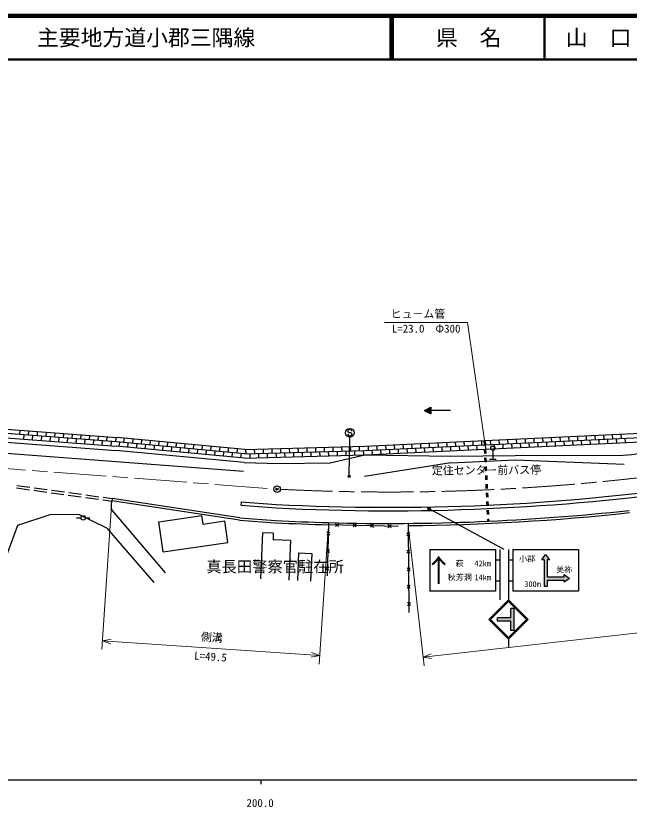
# Model space of a CAD drawing. Units: millimetres, scale not verified. Extents: x 40000 to 680000, y 20000 to 380000.
# Drawn here: x 211892 to 352381, y 198715 to 380000 of the extents above; entities that cross this region are included whole.
import ezdxf
from ezdxf.enums import TextEntityAlignment as Align

# ---------------------------------------------------------------- set-up
doc = ezdxf.new("R2010")
doc.units = ezdxf.units.MM
doc.header["$LTSCALE"] = 1000
doc.header["$PDMODE"] = 32
doc.header["$PDSIZE"] = 500
doc.linetypes.add('CHAIN', pattern=[18.5, 12, -1.5, 3.5, -1.5])
for name, color, linetype, lineweight in [('M-BGD', 7, 'Continuous', 25), ('M-BMK', 2, 'CHAIN', 13), ('M-BMK-SRVR', 3, 'Continuous', 25), ('M-STR-HTXT', 7, 'Continuous', 13), ('M-STR-STRC', 7, 'Continuous', 25), ('M-TTL', 2, 'Continuous', 140), ('M-TTL-BAND', 7, 'Continuous', 25), ('M-TTL-LINE', 7, 'Continuous', 50)]:
    doc.layers.add(name, color=color, linetype=linetype, lineweight=lineweight)
doc.layers.add('M-TTL-TXT', color=7, linetype='Continuous')
doc.styles.add('@ＭＳ ゴシック', font='')
doc.styles.add('ＭＳ ゴシック', font='')
doc.styles.get('@ＭＳ ゴシック').set_extended_font_data('@MS Gothic')
doc.styles.get('ＭＳ ゴシック').set_extended_font_data('MS Gothic')

msp = doc.modelspace()

# ---------------------------------------------------------------- hatches: boundary and pattern name
at = {"layer": 'M-STR-STRC'}
for points in [[(332876, 255355), (332376, 255355), (333251, 256605), (334126, 255355), (333626, 255355), (333626, 251480), (337501, 251480), (337501, 251980), (338751, 251105), (337501, 250230), (337501, 250730), (333626, 250730), (333626, 249355), (332876, 249355)], [(322252, 242095), (325251, 242095), (325251, 244220), (326001, 244220), (326001, 239220), (325251, 239220), (325251, 241345), (322251, 241345)]]:
    msp.add_hatch(color=256, dxfattribs=at).paths.add_polyline_path(points)

# ---------------------------------------------------------------- linework, layer by layer
at = {"layer": 'M-BGD'}
for p, q in [((305464, 289566), (306963, 290319)), ((306563, 290118), (306963, 290119)), ((306763, 290219), (306963, 290219)), ((306963, 290319), (306966, 288819)), ((306966, 288819), (305464, 289566)), ((305564, 289616), (306964, 289619)), ((305564, 289516), (306964, 289519)), ((305764, 289717), (306964, 289719)), ((305765, 289417), (306965, 289419)), ((305964, 289817), (306964, 289819)), ((305965, 289317), (306965, 289319)), ((306164, 289917), (306964, 289919)), ((306165, 289217), (306965, 289219)), ((306363, 290018), (306963, 290019)), ((306365, 289118), (306965, 289119)), ((306565, 289018), (306965, 289019)), ((306766, 288919), (306966, 288919)), ((311464, 289578), (306964, 289569)), ((102673, 287933), (264008, 275668)), ((187659, 286988), (235034, 283386)), ((187507, 284993), (234866, 281393)), ((234950, 282390), (187583, 285990)), ((212829, 285074), (212753, 284077)), ((214823, 284923), (214747, 283925)), ((216817, 284771), (216741, 283774)), ((218811, 284619), (218736, 283622)), ((291829, 281443), (362636, 284730)), ((187431, 283996), (234782, 280397)), ((213750, 284001), (213674, 283004)), ((215744, 283850), (215668, 282853)), ((217739, 283698), (217663, 282701)), ((219733, 283546), (219657, 282549)), ((220806, 284468), (220730, 283471)), ((221727, 283395), (221651, 282398)), ((222800, 284316), (222724, 283319)), ((223721, 283243), (223645, 282246)), ((224794, 284165), (224718, 283167)), ((225715, 283092), (225640, 282094)), ((226788, 284013), (226713, 283016)), ((227710, 282940), (227634, 281943)), ((228783, 283861), (228707, 282864)), ((230777, 283710), (230701, 282713)), ((232771, 283558), (232695, 282561)), ((234765, 283406), (234690, 282409)), ((264317, 280660), (235035, 283386)), ((236665, 282230), (236758, 283226)), ((238656, 282045), (238749, 283040)), ((240647, 281859), (240740, 282855)), ((291867, 280443), (362732, 283734)), ((322532, 282868), (322579, 281869)), ((324530, 282961), (324577, 281962)), ((326528, 283054), (326575, 282055)), ((328526, 283147), (328572, 282148)), ((330524, 283239), (330570, 282240)), ((332522, 283332), (332568, 282333)), ((334520, 283425), (334566, 282426)), ((336517, 283518), (336564, 282519)), ((338515, 283610), (338562, 282611)), ((340513, 283703), (340559, 282704)), ((342511, 283796), (342557, 282797)), ((343528, 281841), (343482, 282840)), ((344509, 283889), (344555, 282890)), ((345526, 281934), (345480, 282933)), ((346507, 283981), (346553, 282982)), ((347524, 282026), (347478, 283025)), ((348504, 284074), (348551, 283075)), ((349522, 282119), (349475, 283118)), ((350502, 284167), (350549, 283168)), ((351520, 282212), (351473, 283211)), ((229704, 282788), (229628, 281791)), ((231698, 282637), (231622, 281640)), ((233692, 282485), (233617, 281488)), ((264252, 278658), (234866, 281393)), ((264284, 279659), (234951, 282390)), ((235593, 281325), (235686, 282321)), ((237568, 281142), (237661, 282137)), ((239559, 280956), (239652, 281952)), ((241550, 280771), (241643, 281767)), ((242639, 281674), (242731, 282670)), ((243542, 280585), (243634, 281581)), ((244630, 281488), (244723, 282484)), ((245533, 280400), (245626, 281396)), ((246621, 281303), (246714, 282299)), ((247524, 280215), (247617, 281210)), ((248613, 281118), (248706, 282113)), ((249516, 280029), (249609, 281025)), ((250604, 280932), (250697, 281928)), ((252596, 280747), (252688, 281743)), ((254587, 280562), (254680, 281557)), ((256578, 280376), (256671, 281372)), ((258570, 280191), (258662, 281186)), ((260561, 280005), (260654, 281001)), ((264317, 280660), (291829, 281443)), ((276515, 281007), (276544, 280008)), ((278514, 281064), (278543, 280064)), ((280514, 281121), (280542, 280121)), ((282513, 281178), (282541, 280178)), ((284512, 281235), (284540, 280235)), ((286511, 281291), (286540, 280292)), ((288510, 281348), (288539, 280349)), ((290509, 281405), (290538, 280405)), ((291834, 279441), (362827, 282737)), ((292565, 281477), (292611, 280478)), ((294563, 281570), (294609, 280571)), ((296560, 281662), (296607, 280663)), ((298558, 281755), (298605, 280756)), ((300556, 281848), (300602, 280849)), ((302554, 281941), (302600, 280942)), ((304552, 282033), (304598, 281034)), ((305569, 280078), (305523, 281077)), ((306550, 282126), (306596, 281127)), ((307567, 280171), (307521, 281170)), ((308547, 282219), (308594, 281220)), ((309565, 280264), (309518, 281263)), ((310545, 282312), (310592, 281313)), ((311563, 280357), (311516, 281356)), ((312543, 282404), (312590, 281405)), ((313560, 280449), (313514, 281448)), ((314541, 282497), (314587, 281498)), ((315558, 280542), (315512, 281541)), ((316539, 282590), (316585, 281591)), ((317556, 280635), (317510, 281634)), ((318537, 282683), (318583, 281684)), ((319096, 282709), (319140, 281710)), ((319396, 282723), (319440, 281724)), ((319554, 280728), (319508, 281727)), ((320535, 282775), (320581, 281777)), ((321552, 280821), (321505, 281819)), ((323550, 280913), (323503, 281912)), ((325548, 281006), (325501, 282005)), ((327545, 281099), (327499, 282098)), ((329543, 281192), (329497, 282191)), ((331541, 281284), (331495, 282283)), ((333539, 281377), (333493, 282376)), ((335537, 281470), (335490, 282469)), ((337535, 281563), (337488, 282562)), ((339532, 281655), (339486, 282654)), ((341530, 281748), (341484, 282747)), ((264159, 277662), (234782, 280397)), ((251507, 279844), (251600, 280840)), ((253499, 279659), (253591, 280654)), ((255490, 279473), (255583, 280469)), ((257481, 279288), (257574, 280283)), ((259473, 279102), (259565, 280098)), ((261464, 278917), (261557, 279913)), ((262553, 279820), (262645, 280816)), ((263456, 278732), (263548, 279727)), ((264252, 278658), (291806, 279441)), ((264284, 279659), (291867, 280443)), ((264520, 280666), (264549, 279666)), ((265577, 278695), (265548, 279695)), ((266519, 280723), (266548, 279723)), ((267576, 278752), (267547, 279752)), ((268518, 280780), (268547, 279780)), ((269575, 278809), (269546, 279809)), ((270518, 280837), (270546, 279837)), ((271574, 278866), (271546, 279865)), ((272517, 280893), (272545, 279894)), ((273573, 278923), (273545, 279922)), ((274516, 280950), (274544, 279951)), ((275572, 278979), (275544, 279979)), ((277572, 279036), (277543, 280036)), ((279571, 279093), (279542, 280093)), ((281570, 279150), (281542, 280150)), ((283569, 279207), (283541, 280206)), ((283889, 277595), (291806, 279441)), ((285568, 279264), (285540, 280263)), ((287568, 279321), (287539, 280320)), ((289567, 279377), (289538, 280377)), ((291566, 279434), (291538, 280434)), ((291806, 279441), (311478, 279109)), ((293582, 279522), (293536, 280521)), ((295580, 279615), (295533, 280614)), ((297578, 279707), (297531, 280706)), ((299576, 279800), (299529, 280799)), ((301573, 279893), (301527, 280892)), ((303571, 279986), (303525, 280985)), ((311478, 279109), (326253, 279252)), ((319185, 280711), (319229, 279712)), ((319484, 280724), (319529, 279725)), ((321167, 280450), (321167, 278450)), ((326253, 279252), (351006, 279317)), ((264159, 277662), (272023, 277463)), ((272023, 277463), (283889, 277595)), ((311521, 277609), (291749, 274441)), ((311521, 277609), (326311, 278253)), ((319274, 278713), (319318, 277714)), ((319573, 278726), (319618, 277727)), ((320417, 278450), (321917, 278450)), ((326311, 278253), (351222, 277329)), ((319363, 276715), (319407, 275716)), ((319662, 276728), (319707, 275729)), ((319451, 274717), (319496, 273717)), ((319751, 274730), (319796, 273731)), ((212109, 272440), (215081, 272030)), ((319540, 272718), (319585, 271719)), ((319840, 272732), (319884, 271733)), ((212027, 271845), (214999, 271436)), ((215989, 271299), (218961, 270889)), ((216071, 271893), (219043, 271484)), ((219952, 270753), (222924, 270343)), ((220034, 271347), (223006, 270938)), ((223914, 270207), (226886, 269797)), ((223996, 270801), (226968, 270391)), ((227959, 270255), (230931, 269845)), ((319629, 270720), (319674, 269721)), ((319929, 270734), (319973, 269735)), ((227877, 269660), (230849, 269251)), ((231839, 269114), (233903, 268830)), ((231921, 269709), (233985, 269424)), ((233985, 269424), (233903, 268830)), ((263159, 264500), (233910, 268930)), ((263215, 264997), (233985, 269424)), ((263477, 268688), (263417, 267890)), ((263477, 268688), (271539, 268076)), ((319718, 268722), (319762, 267723)), ((320018, 268736), (320062, 267737)), ((233894, 266738), (246125, 252421)), ((263417, 267890), (271488, 267277)), ((319807, 266724), (319851, 265725)), ((320107, 266738), (320151, 265739)), ((219712, 265656), (212238, 263213)), ((226349, 265769), (219712, 265656)), ((225823, 264992), (226823, 264992)), ((232771, 262664), (226349, 265769)), ((227823, 264992), (228823, 264992)), ((244617, 264111), (254512, 265557)), ((254802, 263578), (254512, 265557)), ((263215, 264997), (271355, 264380)), ((319896, 264726), (319919, 264207)), ((320195, 264740), (320219, 264220)), ((212238, 263213), (208611, 253211)), ((245630, 257185), (244617, 264111)), ((254802, 263578), (259749, 264301)), ((260472, 259354), (259749, 264301)), ((263159, 264500), (271323, 263881)), ((283498, 263400), (283234, 251715)), ((283512, 263900), (283498, 263400)), ((299486, 263039), (283498, 263400)), ((285848, 263697), (285132, 263013)), ((285148, 263713), (285832, 262998)), ((289847, 263607), (289131, 262923)), ((289147, 263623), (289831, 262907)), ((293846, 263516), (293130, 262833)), ((293146, 263532), (293830, 262817)), ((297845, 263426), (297129, 262742)), ((297145, 263442), (297829, 262726)), ((301769, 263727), (301774, 263227)), ((301773, 263227), (301943, 243323)), ((232771, 262664), (243464, 250148)), ((268368, 261570), (267899, 250989)), ((270865, 261459), (268368, 261570)), ((270865, 261459), (270799, 259961)), ((283095, 261059), (283811, 261743)), ((283111, 261759), (283795, 261043)), ((301437, 261574), (302143, 260880)), ((301443, 260874), (302137, 261580)), ((245630, 257185), (260472, 259354)), ((274795, 259783), (270799, 259961)), ((274795, 259783), (274392, 250701)), ((283005, 257060), (283720, 257744)), ((283020, 257760), (283704, 257044)), ((301471, 257574), (302177, 256880)), ((301477, 256874), (302171, 257580)), ((276671, 256945), (276390, 250612)), ((276671, 256945), (279668, 256812)), ((279668, 256812), (279387, 250479)), ((282914, 253061), (283630, 253745)), ((282930, 253761), (283614, 253045)), ((301505, 253574), (302211, 252880)), ((301511, 252875), (302205, 253580)), ((301539, 249575), (302245, 248881)), ((301545, 248875), (302239, 249581)), ((301574, 245575), (302279, 244881)), ((301579, 244875), (302273, 245581))]:
    msp.add_line(p, q, dxfattribs=at)
for centre in [(321167, 280950), (227323, 264992)]:
    msp.add_circle(centre, 500, dxfattribs=at)
for centre, radius, start, end in [((297451, 770909), 494500, 276.21738, 278.04796), ((297451, 770909), 503500, 267.05007, 278.05268), ((297451, 770909), 504300, 267.04897, 278.05198), ((236621, 267772), 2916, 158.73277, 200.77562), ((297450, 770909), 507200, 268.42525, 276.21743), ((297451, 770909), 507700, 270.48782, 276.21738), ((297451, 770909), 507700, 267.05007, 268.4252), ((297450, 770909), 507200, 267.0508, 268.42525)]:
    msp.add_arc(centre, radius, start, end, dxfattribs=at)
at = {"layer": 'M-BMK'}
msp.add_line((73043, 286675), (270972, 271628), dxfattribs=at)
msp.add_arc((297451, 770909), 500000, 267.13601, 278.05087, dxfattribs=at)
at = {"layer": 'M-BMK-SRVR'}
msp.add_circle((271719, 271571), 750, dxfattribs=at)
msp.add_point((271719, 271571), dxfattribs=at)
at = {"layer": 'M-STR-HTXT'}
for p, q in [((296374, 309754), (315374, 309754)), ((315374, 309754), (319251, 282716)), ((233836, 267832), (231619, 234812)), ((283431, 262403), (281354, 231472)), ((301923, 261899), (305386, 231093)), ((445702, 248879), (305162, 233080)), ((233715, 237195), (231753, 236808)), ((231753, 236808), (281488, 233468)), ((231753, 236808), (233646, 236162)), ((281488, 233468), (279595, 234114)), ((279526, 233081), (281488, 233468)), ((307024, 233810), (305162, 233080)), ((305162, 233080), (307140, 232782))]:
    msp.add_line(p, q, dxfattribs=at)
at = {"layer": 'M-STR-STRC'}
for p, q in [((288023, 284633), (287923, 284751)), ((288267, 284494), (288023, 284633)), ((288235, 274644), (288399, 283493)), ((288568, 284491), (288267, 284494)), ((288813, 284380), (288568, 284491)), ((288919, 284243), (288813, 284380)), ((323751, 257720), (306549, 267091)), ((306751, 257720), (321751, 257720)), ((306751, 257720), (306751, 248220)), ((321751, 257720), (321751, 248220)), ((322751, 257720), (322751, 246220)), ((324751, 257720), (324751, 246220)), ((325751, 257720), (340751, 257720)), ((325751, 257720), (325751, 248220)), ((340751, 257720), (340751, 248220)), ((332376, 255355), (333251, 256605)), ((333251, 256605), (334126, 255355)), ((321751, 255345), (322751, 255345)), ((324751, 255345), (325751, 255345)), ((332876, 255355), (332376, 255355)), ((332876, 255355), (332876, 249355)), ((333626, 255355), (333626, 251480)), ((334126, 255355), (333626, 255355)), ((321751, 250595), (322751, 250595)), ((324751, 250595), (325751, 250595)), ((333626, 251480), (337501, 251480)), ((333626, 250730), (333626, 249355)), ((333626, 250730), (337501, 250730)), ((337501, 251980), (338751, 251105)), ((337501, 251480), (337501, 251980)), ((338751, 251105), (337501, 250230)), ((337501, 250230), (337501, 250730)), ((332876, 249355), (333626, 249355)), ((321751, 248220), (306751, 248220)), ((340751, 248220), (325751, 248220)), ((320251, 241720), (324751, 246220)), ((320605, 241721), (324751, 245867)), ((329251, 241720), (324751, 246220)), ((328898, 241720), (324751, 245867)), ((326001, 244220), (325251, 244220)), ((325251, 242095), (325251, 244220)), ((326001, 239220), (326001, 244220)), ((320252, 241720), (324751, 237220)), ((320605, 241721), (324752, 237574)), ((322251, 241345), (322252, 242095)), ((325251, 241345), (322251, 241345)), ((325251, 242095), (322252, 242095)), ((324751, 237220), (329251, 241720)), ((324752, 237574), (328898, 241720)), ((325251, 239220), (325251, 241345)), ((326001, 239220), (325251, 239220)), ((324752, 237220), (324752, 235220))]:
    msp.add_line(p, q, dxfattribs=at)
for centre, radius in [((288418, 284493), 1000), ((288232, 274494), 150), ((288232, 274494), 120), ((288232, 274494), 90), ((288232, 274494), 60), ((288232, 274494), 30), ((306549, 267091), 150), ((306549, 267091), 120), ((306549, 267091), 90), ((306549, 267091), 60), ((306549, 267091), 30)]:
    msp.add_circle(centre, radius, dxfattribs=at)
for centre, start, end in [((288423, 284747), 359.55488, 179.55488), ((288419, 284247), 179.55488, 359.55488)]:
    msp.add_arc(centre, 500, start, end, dxfattribs=at)
for p in [(288232, 274494), (306549, 267091)]:
    msp.add_point(p, dxfattribs=at)
at = {"layer": 'M-TTL'}
msp.add_line((680000, 380000), (40000, 380000), dxfattribs=at)
at = {"layer": 'M-TTL-BAND'}
for p, q in [((40000, 205000), (579000, 205000)), ((268000, 205000), (268000, 204000))]:
    msp.add_line(p, q, dxfattribs=at)
at = {"layer": 'M-TTL-LINE'}
for p, q in [((297750, 380000), (297750, 370000)), ((298250, 380000), (298250, 370000)), ((333000, 380000), (333000, 370000)), ((40000, 370000), (680000, 370000))]:
    msp.add_line(p, q, dxfattribs=at)

# ---------------------------------------------------------------- texts
at = {"layer": 'M-BGD', "style": 'ＭＳ ゴシック'}
msp.add_text('定住センタ－前バス停', height=1833, rotation=0.437, dxfattribs=at).set_placement((319698, 275923), align=Align.MIDDLE_CENTER)
msp.add_text('真長田警察官駐在所', height=2566, dxfattribs=at).set_placement((271270, 253813), align=Align.MIDDLE_CENTER)
at = {"layer": 'M-STR-HTXT', "style": 'ＭＳ ゴシック'}
msp.add_text('ヒュ－ム管', height=1833, dxfattribs=at).set_placement((297749, 310254), align=Align.BOTTOM_LEFT)
msp.add_text('L=23.0\u3000Φ300', height=1833, dxfattribs=at).set_placement((305874, 309254), align=Align.TOP_CENTER)
msp.add_text('側溝', height=1833, rotation=356.158, dxfattribs=at).set_placement((256688, 236136), align=Align.BOTTOM_CENTER)
at = {"layer": 'M-STR-HTXT', "style": '@ＭＳ ゴシック'}
msp.add_text('L=49.5', height=1833, rotation=356.158, dxfattribs=at).set_placement((256554, 234140), align=Align.TOP_CENTER)
at = {"layer": 'M-STR-STRC', "style": 'ＭＳ ゴシック'}
for s, height, p in [('↑', 5132, (308751, 252970)), ('萩', 1320, (313551, 254554)), ('秋芳洞', 1320, (313572, 251372))]:
    msp.add_text(s, height=height, dxfattribs=at).set_placement(p, align=Align.MIDDLE_CENTER)
for s, p in [('小郡', (329001, 254580)), ('美祢', (337501, 252080))]:
    msp.add_text(s, height=1320, dxfattribs=at).set_placement(p, align=Align.BOTTOM_CENTER)
for s, p in [('42km', (316951, 254554)), ('14km', (316951, 251372))]:
    msp.add_text(s, height=1320, dxfattribs=at).set_placement(p, align=Align.MIDDLE_LEFT)
msp.add_text('300m', height=1320, dxfattribs=at).set_placement((330251, 250486), align=Align.TOP_CENTER)
at = {"layer": 'M-TTL-BAND', "style": 'ＭＳ ゴシック'}
msp.add_text('200.0', height=1833, dxfattribs=at).set_placement((267844, 198195), align=Align.BOTTOM_CENTER)
at = {"layer": 'M-TTL-TXT', "style": 'ＭＳ ゴシック'}
msp.add_text('主要地方道小郡三隅線', height=3666, dxfattribs=at).set_placement((216734, 375000), align=Align.MIDDLE_LEFT)
for s, p in [('県\u3000名', (315625, 375000)), ('山\u3000口\u3000県', (350375, 375000))]:
    msp.add_text(s, height=3666, dxfattribs=at).set_placement(p, align=Align.MIDDLE_CENTER)

doc.saveas('drawing.dxf')
